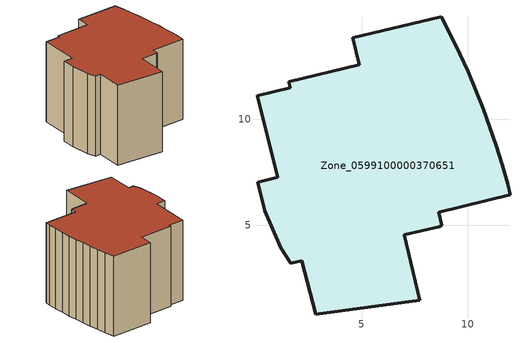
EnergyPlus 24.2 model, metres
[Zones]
Zone_0599100000370651
 floor ground (C_G): 1.67,3.21 1.18,3.93 0.44,5.68 0.12,7.04 1.04,7.26 0.07,11.1 1.64,11.49 1.57,11.76 4.89,12.57 4.59,13.85 8.77,14.84 9.24,13.92 9.64,13.08 10.03,12.23 10.39,11.37 10.73,10.51 11.05,9.63 11.35,8.75 11.63,7.86 11.89,6.96 12,6.43 8.63,5.61 8.77,5.01 8.66,4.93 7.01,4.54 7.75,1.47 2.85,0.8 2.18,3.33 z0
 wall outside (C_F): 4.59,13.85 4.89,12.57 1.57,11.76 1.64,11.49 0.07,11.1 1.04,7.26 0.12,7.04 0.44,5.68 1.18,3.93 1.67,3.21 2.18,3.33 2.85,0.8 7.75,1.47 7.01,4.54 8.66,4.93 8.77,5.01 8.63,5.61 12,6.43 11.89,6.96 11.63,7.86 11.35,8.75 11.05,9.63 10.73,10.51 10.39,11.37 10.03,12.23 9.64,13.08 9.24,13.92 8.77,14.84 4.59,13.85 z0:8.57
 roof outside (C_R): 1.18,3.93 1.67,3.21 2.18,3.33 2.85,0.8 7.75,1.47 7.01,4.54 8.66,4.93 8.77,5.01 8.63,5.61 12,6.43 11.89,6.96 11.63,7.86 11.35,8.75 11.05,9.63 10.73,10.51 10.39,11.37 10.03,12.23 9.64,13.08 9.24,13.92 8.77,14.84 4.59,13.85 4.89,12.57 1.57,11.76 1.64,11.49 0.07,11.1 1.04,7.26 0.12,7.04 0.44,5.68 z8.57
[BUILDING]
Pand.0599100000370651: North Axis=0; Terrain=City; Loads Convergence Tolerance Value=0.04; Temperature Convergence Tolerance Value=0.4; Solar Distribution=FullExterior; Maximum Number of Warmup Days=25; Minimum Number of Warmup Days=1
[Site:Location]
Rotterdam.The.Hague.AP_ZH_NLD Design_Conditions: Latitude=51.96; Longitude=4.45; Time Zone=1; Elevation=-4.5
[SITE:GROUNDTEMPERATURE:BUILDINGSURFACE]
18, 18, 18, 18, 18, 18, 18, 18, 18, 18, 18, 18
[MATERIAL] Thermal Absorptance=0.9; Solar Absorptance=0.7; Visible Absorptance=0.7
Name | Roughness | Thickness | Conductivity | Density | Specific Heat
G.D.1992-2005 | MediumSmooth | 0.15 | 0.06 | 540 | 1210
F.D.1992-2005 | Rough | 0.3 | 0.12 | 1920 | 840
R.D.1992-2005 | MediumRough | 0.2 | 0.08 | 1500 | 1000
[CONSTRUCTION]
C_G: G.D.1992-2005
C_F: F.D.1992-2005
C_R: R.D.1992-2005
[ZONE]
Zone_0599100000370651: Type=1; Multiplier=1; Ceiling Height=Autocalculate; Volume=Autocalculate; Floor Area=autocalculate; Part of Total Floor Area=Yes
[ZONEINFILTRATION:DESIGNFLOWRATE]
Infil_Zone_0599100000370651: Zone or ZoneList or Space or SpaceList=Zone_0599100000370651; Schedule=AlwaysOn; Design Flow Rate Calculation Method=Flow/Area; Flow Rate per Floor Area=0.0021; Constant Term Coefficient=1; Temperature Term Coefficient=0; Velocity Term Coefficient=0; Velocity Squared Term Coefficient=0
[HVACTEMPLATE:ZONE:IDEALLOADSAIRSYSTEM]
Zone_0599100000370651: Maximum Heating Supply Air Temperature=50; Minimum Cooling Supply Air Temperature=13; Maximum Heating Supply Air Humidity Ratio=0.0156; Minimum Cooling Supply Air Humidity Ratio=0.0077; Heating Limit=NoLimit; Cooling Limit=NoLimit; Dehumidification Control Type=ConstantSensibleHeatRatio; Cooling Sensible Heat Ratio=0.7; Dehumidification Setpoint=60; Humidification Control Type=None; Humidification Setpoint=30; Outdoor Air Method=None; Outdoor Air Flow Rate per Person=0.00944; Outdoor Air Flow Rate per Zone Floor Area=0; Outdoor Air Flow Rate per Zone=0; Demand Controlled Ventilation Type=None; Outdoor Air Economizer Type=NoEconomizer; Heat Recovery Type=None; Sensible Heat Recovery Effectiveness=0.7; Latent Heat Recovery Effectiveness=0.65
[ZONECONTROL:THERMOSTAT]
ThermostatControl_Zone_0599100000370651: Zone or ZoneList=Zone_0599100000370651; Control Type Schedule=DualSetpointControlType; Control 1=Thermostat_Zone_0599100000370651; Temperature Difference Between Cutout And Setpoint=0
[THERMOSTATSETPOINT:DUALSETPOINT]
Thermostat_Zone_0599100000370651: Heating Setpoint Temperature Schedule=HeatingSetpoint_Zone_0599100000370651; Cooling Setpoint Temperature Schedule=CoolingSetpoint_Zone_0599100000370651
[SCHEDULE:COMPACT]
HeatingSetpoint_Zone_0599100000370651: Through: 12/31, For: AllDays, Until: 24:00, 21
CoolingSetpoint_Zone_0599100000370651: Through: 12/31, For: AllDays, Until: 24:00, 24
DualSetpointControlType: Through: 12/31, For: AllDays, Until: 24:00, 4
AlwaysOn: Through: 12/31, For: AllDays, Until: 24:00, 1
